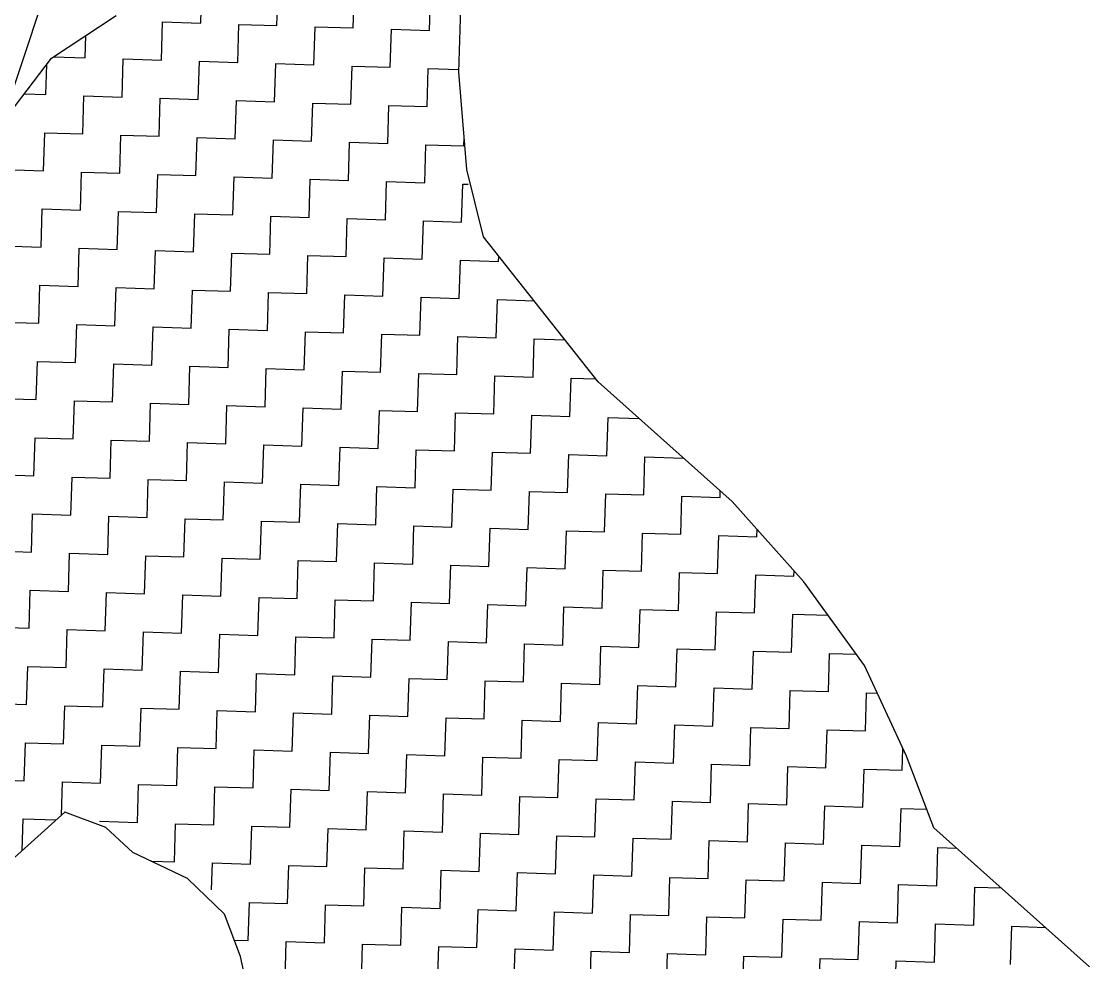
# Model space of a CAD drawing. Header units: metres. Extents: x 289133 to 292218, y 2093453 to 2100632.
# Drawn here: x 290006.2 to 290191.6, y 2094419.6 to 2094582.9 of the extents above; entities that cross this region are included whole.
import ezdxf

# ---------------------------------------------------------------- set-up
doc = ezdxf.new("R2010")
doc.units = ezdxf.units.M
doc.header["$MEASUREMENT"] = 0
doc.layers.add('POLY_HATCH', color=12, linetype='Continuous')
doc.layers.add('POLY_PARCEL', color=6, linetype='Continuous')

msp = doc.modelspace()

# ---------------------------------------------------------------- linework, layer by layer
at = {"layer": 'POLY_HATCH', "linetype": 'Continuous'}
for p, q in [((290037.33, 2094582.61), (290037.54, 2094589.22)), ((290050.56, 2094582.19), (290050.77, 2094588.81)), ((290063.79, 2094581.78), (290064, 2094588.39)), ((290077.02, 2094581.36), (290077.23, 2094587.97)), ((290030.51, 2094576.2), (290030.72, 2094582.82)), ((290030.72, 2094582.82), (290037.33, 2094582.61)), ((290043.74, 2094575.79), (290043.95, 2094582.4)), ((290043.95, 2094582.4), (290050.56, 2094582.19)), ((290056.97, 2094575.37), (290057.18, 2094581.98)), ((290057.18, 2094581.98), (290063.79, 2094581.78)), ((290017.28, 2094576.62), (290017.4, 2094580.45)), ((290070.2, 2094574.95), (290070.41, 2094581.57)), ((290070.41, 2094581.57), (290077.02, 2094581.36)), ((290011.85, 2094576.79), (290017.28, 2094576.62)), ((290023.68, 2094569.79), (290023.89, 2094576.41)), ((290023.89, 2094576.41), (290030.51, 2094576.2)), ((290010.45, 2094570.21), (290010.62, 2094575.45)), ((290036.91, 2094569.38), (290037.12, 2094575.99)), ((290037.12, 2094575.99), (290043.74, 2094575.79)), ((290050.14, 2094568.96), (290050.35, 2094575.58)), ((290050.35, 2094575.58), (290056.97, 2094575.37)), ((290063.38, 2094568.55), (290063.58, 2094575.16)), ((290063.58, 2094575.16), (290070.2, 2094574.95)), ((290076.61, 2094568.13), (290076.81, 2094574.74)), ((290076.81, 2094574.74), (290082.14, 2094574.58)), ((290006.69, 2094570.33), (290010.45, 2094570.21)), ((290016.86, 2094563.39), (290017.07, 2094570)), ((290017.07, 2094570), (290023.68, 2094569.79)), ((290030.09, 2094562.97), (290030.3, 2094569.59)), ((290030.3, 2094569.59), (290036.91, 2094569.38)), ((290043.32, 2094562.55), (290043.53, 2094569.17)), ((290043.53, 2094569.17), (290050.14, 2094568.96)), ((290056.55, 2094562.14), (290056.76, 2094568.75)), ((290056.76, 2094568.75), (290063.38, 2094568.55)), ((290069.78, 2094561.72), (290069.99, 2094568.34)), ((290069.99, 2094568.34), (290076.61, 2094568.13)), ((290010.04, 2094556.98), (290010.25, 2094563.6)), ((290010.25, 2094563.6), (290016.86, 2094563.39)), ((290023.27, 2094556.56), (290023.48, 2094563.18)), ((290023.48, 2094563.18), (290030.09, 2094562.97)), ((290036.5, 2094556.15), (290036.71, 2094562.76)), ((290036.71, 2094562.76), (290043.32, 2094562.55)), ((290049.73, 2094555.73), (290049.94, 2094562.35)), ((290049.94, 2094562.35), (290056.55, 2094562.14)), ((290062.96, 2094555.32), (290063.17, 2094561.93)), ((290063.17, 2094561.93), (290069.78, 2094561.72)), ((290076.19, 2094554.9), (290076.4, 2094561.51)), ((290076.4, 2094561.51), (290083.01, 2094561.31)), ((290083.01, 2094561.31), (290083.06, 2094562.83)), ((290003.42, 2094557.19), (290010.04, 2094556.98)), ((290016.44, 2094550.16), (290016.65, 2094556.77)), ((290016.65, 2094556.77), (290023.27, 2094556.56)), ((290029.68, 2094549.74), (290029.88, 2094556.36)), ((290029.88, 2094556.36), (290036.5, 2094556.15)), ((290042.91, 2094549.32), (290043.11, 2094555.94)), ((290043.11, 2094555.94), (290049.73, 2094555.73)), ((290056.14, 2094548.91), (290056.34, 2094555.52)), ((290056.34, 2094555.52), (290062.96, 2094555.32)), ((290069.37, 2094548.49), (290069.57, 2094555.11)), ((290069.57, 2094555.11), (290076.19, 2094554.9)), ((290082.6, 2094548.08), (290082.8, 2094554.69)), ((290082.8, 2094554.69), (290083.74, 2094554.66)), ((290009.62, 2094543.75), (290009.83, 2094550.37)), ((290009.83, 2094550.37), (290016.44, 2094550.16)), ((290022.85, 2094543.33), (290023.06, 2094549.95)), ((290023.06, 2094549.95), (290029.68, 2094549.74)), ((290036.08, 2094542.92), (290036.29, 2094549.53)), ((290036.29, 2094549.53), (290042.91, 2094549.32)), ((290049.31, 2094542.5), (290049.52, 2094549.12)), ((290049.52, 2094549.12), (290056.14, 2094548.91)), ((290062.54, 2094542.09), (290062.75, 2094548.7)), ((290062.75, 2094548.7), (290069.37, 2094548.49)), ((290075.77, 2094541.67), (290075.98, 2094548.28)), ((290075.98, 2094548.28), (290082.6, 2094548.08)), ((290003.01, 2094543.96), (290009.62, 2094543.75)), ((290016.03, 2094536.93), (290016.24, 2094543.54)), ((290016.24, 2094543.54), (290022.85, 2094543.33)), ((290029.26, 2094536.51), (290029.47, 2094543.13)), ((290029.47, 2094543.13), (290036.08, 2094542.92)), ((290042.49, 2094536.09), (290042.7, 2094542.71)), ((290042.7, 2094542.71), (290049.31, 2094542.5)), ((290055.72, 2094535.68), (290055.93, 2094542.29)), ((290055.93, 2094542.29), (290062.54, 2094542.09)), ((290068.95, 2094535.26), (290069.16, 2094541.88)), ((290069.16, 2094541.88), (290075.77, 2094541.67)), ((290082.18, 2094534.85), (290082.39, 2094541.46)), ((290082.39, 2094541.46), (290089, 2094541.25)), ((290089, 2094541.25), (290089.03, 2094542.18)), ((290009.21, 2094530.52), (290009.41, 2094537.13)), ((290009.41, 2094537.13), (290016.03, 2094536.93)), ((290022.44, 2094530.1), (290022.64, 2094536.72)), ((290022.64, 2094536.72), (290029.26, 2094536.51)), ((290035.67, 2094529.69), (290035.87, 2094536.3)), ((290035.87, 2094536.3), (290042.49, 2094536.09)), ((290048.9, 2094529.27), (290049.1, 2094535.89)), ((290049.1, 2094535.89), (290055.72, 2094535.68)), ((290062.13, 2094528.85), (290062.33, 2094535.47)), ((290062.33, 2094535.47), (290068.95, 2094535.26)), ((290075.36, 2094528.44), (290075.56, 2094535.05)), ((290075.56, 2094535.05), (290082.18, 2094534.85)), ((290088.59, 2094528.02), (290088.8, 2094534.64)), ((290088.8, 2094534.64), (290095.15, 2094534.44)), ((290002.59, 2094530.73), (290009.21, 2094530.52)), ((290015.61, 2094523.7), (290015.82, 2094530.31)), ((290015.82, 2094530.31), (290022.44, 2094530.1)), ((290028.84, 2094523.28), (290029.05, 2094529.9)), ((290029.05, 2094529.9), (290035.67, 2094529.69)), ((290042.07, 2094522.86), (290042.28, 2094529.48)), ((290042.28, 2094529.48), (290048.9, 2094529.27)), ((290055.3, 2094522.45), (290055.51, 2094529.06)), ((290055.51, 2094529.06), (290062.13, 2094528.85)), ((290068.53, 2094522.03), (290068.74, 2094528.65)), ((290068.74, 2094528.65), (290075.36, 2094528.44)), ((290081.76, 2094521.62), (290081.97, 2094528.23)), ((290081.97, 2094528.23), (290088.59, 2094528.02)), ((290094.99, 2094521.2), (290095.2, 2094527.81)), ((290095.2, 2094527.81), (290100.52, 2094527.65)), ((290008.79, 2094517.29), (290009, 2094523.9)), ((290009, 2094523.9), (290015.61, 2094523.7)), ((290022.02, 2094516.87), (290022.23, 2094523.49)), ((290022.23, 2094523.49), (290028.84, 2094523.28)), ((290035.25, 2094516.46), (290035.46, 2094523.07)), ((290035.46, 2094523.07), (290042.07, 2094522.86)), ((290048.48, 2094516.04), (290048.69, 2094522.66)), ((290048.69, 2094522.66), (290055.3, 2094522.45)), ((290061.71, 2094515.62), (290061.92, 2094522.24)), ((290061.92, 2094522.24), (290068.53, 2094522.03)), ((290074.94, 2094515.21), (290075.15, 2094521.82)), ((290075.15, 2094521.82), (290081.76, 2094521.62)), ((290088.17, 2094514.79), (290088.38, 2094521.41)), ((290088.38, 2094521.41), (290094.99, 2094521.2)), ((290101.4, 2094514.38), (290101.61, 2094520.99)), ((290101.61, 2094520.99), (290105.88, 2094520.86)), ((290002.17, 2094517.5), (290008.79, 2094517.29)), ((290015.2, 2094510.47), (290015.4, 2094517.08)), ((290015.4, 2094517.08), (290022.02, 2094516.87)), ((290028.43, 2094510.05), (290028.63, 2094516.67)), ((290028.63, 2094516.67), (290035.25, 2094516.46)), ((290041.66, 2094509.63), (290041.86, 2094516.25)), ((290041.86, 2094516.25), (290048.48, 2094516.04)), ((290054.89, 2094509.22), (290055.1, 2094515.83)), ((290055.1, 2094515.83), (290061.71, 2094515.62)), ((290068.12, 2094508.8), (290068.33, 2094515.42)), ((290068.33, 2094515.42), (290074.94, 2094515.21)), ((290081.35, 2094508.38), (290081.56, 2094515)), ((290081.56, 2094515), (290088.17, 2094514.79)), ((290094.58, 2094507.97), (290094.79, 2094514.58)), ((290094.79, 2094514.58), (290101.4, 2094514.38)), ((290107.81, 2094507.55), (290108.02, 2094514.17)), ((290108.02, 2094514.17), (290113.4, 2094514)), ((290008.37, 2094504.06), (290008.58, 2094510.67)), ((290008.58, 2094510.67), (290015.2, 2094510.47)), ((290021.6, 2094503.64), (290021.81, 2094510.26)), ((290021.81, 2094510.26), (290028.43, 2094510.05)), ((290034.83, 2094503.23), (290035.04, 2094509.84)), ((290035.04, 2094509.84), (290041.66, 2094509.63)), ((290048.06, 2094502.81), (290048.27, 2094509.43)), ((290048.27, 2094509.43), (290054.89, 2094509.22)), ((290061.29, 2094502.39), (290061.5, 2094509.01)), ((290061.5, 2094509.01), (290068.12, 2094508.8)), ((290074.52, 2094501.98), (290074.73, 2094508.59)), ((290074.73, 2094508.59), (290081.35, 2094508.38)), ((290087.75, 2094501.56), (290087.96, 2094508.18)), ((290087.96, 2094508.18), (290094.58, 2094507.97)), ((290100.98, 2094501.15), (290101.19, 2094507.76)), ((290101.19, 2094507.76), (290107.81, 2094507.55)), ((290114.22, 2094500.73), (290114.42, 2094507.34)), ((290114.42, 2094507.34), (290121.04, 2094507.14)), ((290121.04, 2094507.14), (290121.04, 2094507.18)), ((290001.76, 2094504.27), (290008.37, 2094504.06)), ((290014.78, 2094497.24), (290014.99, 2094503.85)), ((290014.99, 2094503.85), (290021.6, 2094503.64)), ((290028.01, 2094496.82), (290028.22, 2094503.43)), ((290028.22, 2094503.43), (290034.83, 2094503.23)), ((290041.24, 2094496.4), (290041.45, 2094503.02)), ((290041.45, 2094503.02), (290048.06, 2094502.81)), ((290054.47, 2094495.99), (290054.68, 2094502.6)), ((290054.68, 2094502.6), (290061.29, 2094502.39)), ((290067.7, 2094495.57), (290067.91, 2094502.19)), ((290067.91, 2094502.19), (290074.52, 2094501.98)), ((290080.93, 2094495.15), (290081.14, 2094501.77)), ((290081.14, 2094501.77), (290087.75, 2094501.56)), ((290094.16, 2094494.74), (290094.37, 2094501.35)), ((290094.37, 2094501.35), (290100.98, 2094501.15)), ((290107.39, 2094494.32), (290107.6, 2094500.94)), ((290107.6, 2094500.94), (290114.22, 2094500.73)), ((290120.62, 2094493.91), (290120.83, 2094500.52)), ((290120.83, 2094500.52), (290127.45, 2094500.31)), ((290127.45, 2094500.31), (290127.48, 2094501.43)), ((290007.96, 2094490.83), (290008.16, 2094497.44)), ((290008.16, 2094497.44), (290014.78, 2094497.24)), ((290021.19, 2094490.41), (290021.39, 2094497.03)), ((290021.39, 2094497.03), (290028.01, 2094496.82)), ((290034.42, 2094490), (290034.63, 2094496.61)), ((290034.63, 2094496.61), (290041.24, 2094496.4)), ((290047.65, 2094489.58), (290047.86, 2094496.2)), ((290047.86, 2094496.2), (290054.47, 2094495.99)), ((290060.88, 2094489.16), (290061.09, 2094495.78)), ((290061.09, 2094495.78), (290067.7, 2094495.57)), ((290074.11, 2094488.75), (290074.32, 2094495.36)), ((290074.32, 2094495.36), (290080.93, 2094495.15)), ((290087.34, 2094488.33), (290087.55, 2094494.95)), ((290087.55, 2094494.95), (290094.16, 2094494.74)), ((290133.85, 2094493.49), (290133.89, 2094494.72)), ((290100.57, 2094487.92), (290100.78, 2094494.53)), ((290100.78, 2094494.53), (290107.39, 2094494.32)), ((290113.8, 2094487.5), (290114.01, 2094494.11)), ((290114.01, 2094494.11), (290120.62, 2094493.91)), ((290127.03, 2094487.08), (290127.24, 2094493.7)), ((290127.24, 2094493.7), (290133.85, 2094493.49)), ((290001.34, 2094491.04), (290007.96, 2094490.83)), ((290014.36, 2094484.01), (290014.57, 2094490.62)), ((290014.57, 2094490.62), (290021.19, 2094490.41)), ((290027.59, 2094483.59), (290027.8, 2094490.2)), ((290027.8, 2094490.2), (290034.42, 2094490)), ((290040.82, 2094483.17), (290041.03, 2094489.79)), ((290041.03, 2094489.79), (290047.65, 2094489.58)), ((290054.05, 2094482.76), (290054.26, 2094489.37)), ((290054.26, 2094489.37), (290060.88, 2094489.16)), ((290067.28, 2094482.34), (290067.49, 2094488.96)), ((290067.49, 2094488.96), (290074.11, 2094488.75)), ((290080.52, 2094481.92), (290080.72, 2094488.54)), ((290080.72, 2094488.54), (290087.34, 2094488.33)), ((290093.75, 2094481.51), (290093.95, 2094488.12)), ((290093.95, 2094488.12), (290100.57, 2094487.92)), ((290106.98, 2094481.09), (290107.18, 2094487.71)), ((290107.18, 2094487.71), (290113.8, 2094487.5)), ((290120.21, 2094480.68), (290120.41, 2094487.29)), ((290120.41, 2094487.29), (290127.03, 2094487.08)), ((290140.26, 2094486.67), (290140.29, 2094487.57)), ((290133.44, 2094480.26), (290133.64, 2094486.87)), ((290133.64, 2094486.87), (290140.26, 2094486.67)), ((290007.54, 2094477.6), (290007.75, 2094484.21)), ((290007.75, 2094484.21), (290014.36, 2094484.01)), ((290020.77, 2094477.18), (290020.98, 2094483.8)), ((290020.98, 2094483.8), (290027.59, 2094483.59)), ((290034, 2094476.77), (290034.21, 2094483.38)), ((290034.21, 2094483.38), (290040.82, 2094483.17)), ((290047.23, 2094476.35), (290047.44, 2094482.96)), ((290047.44, 2094482.96), (290054.05, 2094482.76)), ((290060.46, 2094475.93), (290060.67, 2094482.55)), ((290060.67, 2094482.55), (290067.28, 2094482.34)), ((290073.69, 2094475.52), (290073.9, 2094482.13)), ((290073.9, 2094482.13), (290080.52, 2094481.92)), ((290086.92, 2094475.1), (290087.13, 2094481.72)), ((290087.13, 2094481.72), (290093.75, 2094481.51)), ((290100.15, 2094474.68), (290100.36, 2094481.3)), ((290100.36, 2094481.3), (290106.98, 2094481.09)), ((290113.38, 2094474.27), (290113.59, 2094480.88)), ((290113.59, 2094480.88), (290120.21, 2094480.68)), ((290126.61, 2094473.85), (290126.82, 2094480.47)), ((290126.82, 2094480.47), (290133.44, 2094480.26)), ((290139.84, 2094473.44), (290140.05, 2094480.05)), ((290140.05, 2094480.05), (290146.2, 2094479.86)), ((290000.93, 2094477.81), (290007.54, 2094477.6)), ((290013.95, 2094470.78), (290014.16, 2094477.39)), ((290014.16, 2094477.39), (290020.77, 2094477.18)), ((290027.18, 2094470.36), (290027.39, 2094476.97)), ((290027.39, 2094476.97), (290034, 2094476.77)), ((290040.41, 2094469.94), (290040.62, 2094476.56)), ((290040.62, 2094476.56), (290047.23, 2094476.35)), ((290053.64, 2094469.53), (290053.85, 2094476.14)), ((290053.85, 2094476.14), (290060.46, 2094475.93)), ((290066.87, 2094469.11), (290067.08, 2094475.73)), ((290067.08, 2094475.73), (290073.69, 2094475.52)), ((290080.1, 2094468.69), (290080.31, 2094475.31)), ((290080.31, 2094475.31), (290086.92, 2094475.1)), ((290093.33, 2094468.28), (290093.54, 2094474.89)), ((290093.54, 2094474.89), (290100.15, 2094474.68)), ((290106.56, 2094467.86), (290106.77, 2094474.48)), ((290106.77, 2094474.48), (290113.38, 2094474.27)), ((290119.79, 2094467.45), (290120, 2094474.06)), ((290120, 2094474.06), (290126.61, 2094473.85)), ((290133.02, 2094467.03), (290133.23, 2094473.64)), ((290133.23, 2094473.64), (290139.84, 2094473.44)), ((290146.25, 2094466.61), (290146.46, 2094473.23)), ((290146.46, 2094473.23), (290151.1, 2094473.08)), ((290007.12, 2094464.37), (290007.33, 2094470.98)), ((290007.33, 2094470.98), (290013.95, 2094470.78)), ((290020.35, 2094463.95), (290020.56, 2094470.57)), ((290020.56, 2094470.57), (290027.18, 2094470.36)), ((290033.58, 2094463.54), (290033.79, 2094470.15)), ((290033.79, 2094470.15), (290040.41, 2094469.94)), ((290046.81, 2094463.12), (290047.02, 2094469.73)), ((290047.02, 2094469.73), (290053.64, 2094469.53)), ((290060.05, 2094462.7), (290060.25, 2094469.32)), ((290060.25, 2094469.32), (290066.87, 2094469.11)), ((290073.28, 2094462.29), (290073.48, 2094468.9)), ((290073.48, 2094468.9), (290080.1, 2094468.69)), ((290086.51, 2094461.87), (290086.71, 2094468.49)), ((290086.71, 2094468.49), (290093.33, 2094468.28)), ((290099.74, 2094461.45), (290099.94, 2094468.07)), ((290099.94, 2094468.07), (290106.56, 2094467.86)), ((290112.97, 2094461.04), (290113.17, 2094467.65)), ((290113.17, 2094467.65), (290119.79, 2094467.45)), ((290126.2, 2094460.62), (290126.4, 2094467.24)), ((290126.4, 2094467.24), (290133.02, 2094467.03)), ((290139.43, 2094460.21), (290139.64, 2094466.82)), ((290139.64, 2094466.82), (290146.25, 2094466.61)), ((290152.66, 2094459.79), (290152.87, 2094466.4)), ((290152.87, 2094466.4), (290154.73, 2094466.35)), ((290000.51, 2094464.58), (290007.12, 2094464.37)), ((290013.53, 2094457.55), (290013.74, 2094464.16)), ((290013.74, 2094464.16), (290020.35, 2094463.95)), ((290026.76, 2094457.13), (290026.97, 2094463.74)), ((290026.97, 2094463.74), (290033.58, 2094463.54)), ((290039.99, 2094456.71), (290040.2, 2094463.33)), ((290040.2, 2094463.33), (290046.81, 2094463.12)), ((290053.22, 2094456.3), (290053.43, 2094462.91)), ((290053.43, 2094462.91), (290060.05, 2094462.7)), ((290066.45, 2094455.88), (290066.66, 2094462.5)), ((290066.66, 2094462.5), (290073.28, 2094462.29)), ((290079.68, 2094455.46), (290079.89, 2094462.08)), ((290079.89, 2094462.08), (290086.51, 2094461.87)), ((290092.91, 2094455.05), (290093.12, 2094461.66)), ((290093.12, 2094461.66), (290099.74, 2094461.45)), ((290106.14, 2094454.63), (290106.35, 2094461.25)), ((290106.35, 2094461.25), (290112.97, 2094461.04)), ((290119.37, 2094454.21), (290119.58, 2094460.83)), ((290119.58, 2094460.83), (290126.2, 2094460.62)), ((290132.6, 2094453.8), (290132.81, 2094460.41)), ((290132.81, 2094460.41), (290139.43, 2094460.21)), ((290145.83, 2094453.38), (290146.04, 2094460)), ((290146.04, 2094460), (290152.66, 2094459.79)), ((290006.71, 2094451.14), (290006.92, 2094457.75)), ((290006.92, 2094457.75), (290013.53, 2094457.55)), ((290019.94, 2094450.72), (290020.15, 2094457.34)), ((290020.15, 2094457.34), (290026.76, 2094457.13)), ((290033.17, 2094450.31), (290033.38, 2094456.92)), ((290033.38, 2094456.92), (290039.99, 2094456.71)), ((290046.4, 2094449.89), (290046.61, 2094456.5)), ((290046.61, 2094456.5), (290053.22, 2094456.3)), ((290059.63, 2094449.47), (290059.84, 2094456.09)), ((290059.84, 2094456.09), (290066.45, 2094455.88)), ((290159.06, 2094452.97), (290159.18, 2094456.69)), ((290072.86, 2094449.06), (290073.07, 2094455.67)), ((290073.07, 2094455.67), (290079.68, 2094455.46)), ((290086.09, 2094448.64), (290086.3, 2094455.26)), ((290086.3, 2094455.26), (290092.91, 2094455.05)), ((290099.32, 2094448.22), (290099.53, 2094454.84)), ((290099.53, 2094454.84), (290106.14, 2094454.63)), ((290112.55, 2094447.81), (290112.76, 2094454.42)), ((290112.76, 2094454.42), (290119.37, 2094454.21)), ((290125.78, 2094447.39), (290125.99, 2094454.01)), ((290125.99, 2094454.01), (290132.6, 2094453.8)), ((290139.01, 2094446.98), (290139.22, 2094453.59)), ((290139.22, 2094453.59), (290145.83, 2094453.38)), ((290152.24, 2094446.56), (290152.45, 2094453.17)), ((290152.45, 2094453.17), (290159.06, 2094452.97)), ((290000.09, 2094451.35), (290006.71, 2094451.14)), ((290013.14, 2094445.16), (290013.32, 2094450.93)), ((290013.32, 2094450.93), (290019.94, 2094450.72)), ((290026.35, 2094443.9), (290026.55, 2094450.51)), ((290026.55, 2094450.51), (290033.17, 2094450.31)), ((290039.58, 2094443.48), (290039.78, 2094450.1)), ((290039.78, 2094450.1), (290046.4, 2094449.89)), ((290052.81, 2094443.07), (290053.01, 2094449.68)), ((290053.01, 2094449.68), (290059.63, 2094449.47)), ((290066.04, 2094442.65), (290066.24, 2094449.26)), ((290066.24, 2094449.26), (290072.86, 2094449.06)), ((290079.27, 2094442.23), (290079.47, 2094448.85)), ((290079.47, 2094448.85), (290086.09, 2094448.64)), ((290092.5, 2094441.82), (290092.7, 2094448.43)), ((290092.7, 2094448.43), (290099.32, 2094448.22)), ((290105.73, 2094441.4), (290105.93, 2094448.02)), ((290105.93, 2094448.02), (290112.55, 2094447.81)), ((290118.96, 2094440.98), (290119.17, 2094447.6)), ((290119.17, 2094447.6), (290125.78, 2094447.39)), ((290132.19, 2094440.57), (290132.4, 2094447.18)), ((290132.4, 2094447.18), (290139.01, 2094446.98)), ((290145.42, 2094440.15), (290145.63, 2094446.77)), ((290145.63, 2094446.77), (290152.24, 2094446.56)), ((290158.65, 2094439.74), (290158.86, 2094446.35)), ((290158.86, 2094446.35), (290163.31, 2094446.21)), ((290006.33, 2094439.04), (290006.5, 2094444.52)), ((290006.5, 2094444.52), (290012.23, 2094444.34)), ((290019.74, 2094444.11), (290026.35, 2094443.9)), ((290032.75, 2094437.08), (290032.96, 2094443.69)), ((290032.96, 2094443.69), (290039.58, 2094443.48)), ((290045.98, 2094436.66), (290046.19, 2094443.27)), ((290046.19, 2094443.27), (290052.81, 2094443.07)), ((290059.21, 2094436.24), (290059.42, 2094442.86)), ((290059.42, 2094442.86), (290066.04, 2094442.65)), ((290072.44, 2094435.83), (290072.65, 2094442.44)), ((290072.65, 2094442.44), (290079.27, 2094442.23)), ((290085.67, 2094435.41), (290085.88, 2094442.03)), ((290085.88, 2094442.03), (290092.5, 2094441.82)), ((290098.9, 2094434.99), (290099.11, 2094441.61)), ((290099.11, 2094441.61), (290105.73, 2094441.4)), ((290112.13, 2094434.58), (290112.34, 2094441.19)), ((290112.34, 2094441.19), (290118.96, 2094440.98)), ((290125.36, 2094434.16), (290125.57, 2094440.78)), ((290125.57, 2094440.78), (290132.19, 2094440.57)), ((290138.59, 2094433.75), (290138.8, 2094440.36)), ((290138.8, 2094440.36), (290145.42, 2094440.15)), ((290151.82, 2094433.33), (290152.03, 2094439.94)), ((290152.03, 2094439.94), (290158.65, 2094439.74)), ((290165.06, 2094432.91), (290165.26, 2094439.53)), ((290165.26, 2094439.53), (290168.54, 2094439.42)), ((290028.68, 2094437.2), (290032.75, 2094437.08)), ((290039.22, 2094432.19), (290039.37, 2094436.87)), ((290039.37, 2094436.87), (290045.98, 2094436.66)), ((290052.39, 2094429.84), (290052.6, 2094436.45)), ((290052.6, 2094436.45), (290059.21, 2094436.24)), ((290065.62, 2094429.42), (290065.83, 2094436.03)), ((290065.83, 2094436.03), (290072.44, 2094435.83)), ((290078.85, 2094429), (290079.06, 2094435.62)), ((290079.06, 2094435.62), (290085.67, 2094435.41)), ((290092.08, 2094428.59), (290092.29, 2094435.2)), ((290092.29, 2094435.2), (290098.9, 2094434.99)), ((290105.31, 2094428.17), (290105.52, 2094434.79)), ((290105.52, 2094434.79), (290112.13, 2094434.58)), ((290118.54, 2094427.75), (290118.75, 2094434.37)), ((290118.75, 2094434.37), (290125.36, 2094434.16)), ((290131.77, 2094427.34), (290131.98, 2094433.95)), ((290131.98, 2094433.95), (290138.59, 2094433.75)), ((290145, 2094426.92), (290145.21, 2094433.54)), ((290145.21, 2094433.54), (290151.82, 2094433.33)), ((290158.23, 2094426.51), (290158.44, 2094433.12)), ((290158.44, 2094433.12), (290165.06, 2094432.91)), ((290171.46, 2094426.09), (290171.67, 2094432.7)), ((290171.67, 2094432.7), (290176.23, 2094432.56)), ((290045.57, 2094423.43), (290045.77, 2094430.04)), ((290045.77, 2094430.04), (290052.39, 2094429.84)), ((290058.8, 2094423.01), (290059, 2094429.63)), ((290059, 2094429.63), (290065.62, 2094429.42)), ((290072.03, 2094422.6), (290072.23, 2094429.21)), ((290072.23, 2094429.21), (290078.85, 2094429)), ((290085.26, 2094422.18), (290085.47, 2094428.79)), ((290085.47, 2094428.79), (290092.08, 2094428.59)), ((290098.49, 2094421.76), (290098.7, 2094428.38)), ((290098.7, 2094428.38), (290105.31, 2094428.17)), ((290111.72, 2094421.35), (290111.93, 2094427.96)), ((290111.93, 2094427.96), (290118.54, 2094427.75)), ((290124.95, 2094420.93), (290125.16, 2094427.55)), ((290125.16, 2094427.55), (290131.77, 2094427.34)), ((290138.18, 2094420.51), (290138.39, 2094427.13)), ((290138.39, 2094427.13), (290145, 2094426.92)), ((290151.41, 2094420.1), (290151.62, 2094426.71)), ((290151.62, 2094426.71), (290158.23, 2094426.51)), ((290164.64, 2094419.68), (290164.85, 2094426.3)), ((290164.85, 2094426.3), (290171.46, 2094426.09)), ((290177.87, 2094419.27), (290178.08, 2094425.88)), ((290178.08, 2094425.88), (290183.93, 2094425.7)), ((290043.14, 2094423.5), (290045.57, 2094423.43)), ((290051.97, 2094416.61), (290052.18, 2094423.22)), ((290052.18, 2094423.22), (290058.8, 2094423.01)), ((290065.2, 2094416.19), (290065.41, 2094422.8)), ((290065.41, 2094422.8), (290072.03, 2094422.6)), ((290078.43, 2094415.77), (290078.64, 2094422.39)), ((290078.64, 2094422.39), (290085.26, 2094422.18)), ((290091.66, 2094415.36), (290091.87, 2094421.97)), ((290091.87, 2094421.97), (290098.49, 2094421.76)), ((290104.89, 2094414.94), (290105.1, 2094421.56)), ((290105.1, 2094421.56), (290111.72, 2094421.35)), ((290118.12, 2094414.52), (290118.33, 2094421.14)), ((290118.33, 2094421.14), (290124.95, 2094420.93)), ((290131.35, 2094414.11), (290131.56, 2094420.72)), ((290131.56, 2094420.72), (290138.18, 2094420.51)), ((290144.59, 2094413.69), (290144.79, 2094420.31)), ((290144.79, 2094420.31), (290151.41, 2094420.1)), ((290157.82, 2094413.28), (290158.02, 2094419.89)), ((290158.02, 2094419.89), (290164.64, 2094419.68))]:
    msp.add_line(p, q, dxfattribs=at)
at = {"layer": 'POLY_HATCH'}
for p, q in [((290082.12, 2094574.08), (290082.61, 2094589.56)), ((290011.43, 2094576.51), (290022.65, 2094583.91)), ((289984.94, 2094541.93), (290011.43, 2094576.51)), ((290083.53, 2094557.24), (290082.12, 2094574.08)), ((290086.39, 2094545.53), (290083.53, 2094557.24)), ((290106.27, 2094520.36), (290086.39, 2094545.53)), ((290129.52, 2094499.61), (290106.27, 2094520.36)), ((290142, 2094485.66), (290129.52, 2094499.61)), ((290152.53, 2094471.12), (290142, 2094485.66)), ((290159.78, 2094455.39), (290152.53, 2094471.12)), ((290164.56, 2094442.97), (290159.78, 2094455.39)), ((290013.73, 2094445.68), (289985.25, 2094420.12)), ((290020.86, 2094443.05), (290013.73, 2094445.68)), ((290025.54, 2094438.7), (290020.86, 2094443.05)), ((290191.58, 2094418.87), (290164.56, 2094442.97)), ((290035.02, 2094434.19), (290025.54, 2094438.7)), ((290041.44, 2094427.97), (290035.02, 2094434.19)), ((290044.22, 2094420.67), (290041.44, 2094427.97)), ((290045.27, 2094415.83), (290044.22, 2094420.67))]:
    msp.add_line(p, q, dxfattribs=at)
at = {"layer": 'POLY_PARCEL'}
msp.add_line((290036.63, 2094667.22), (289998.57, 2094552.58), dxfattribs=at)

doc.saveas('drawing.dxf')
